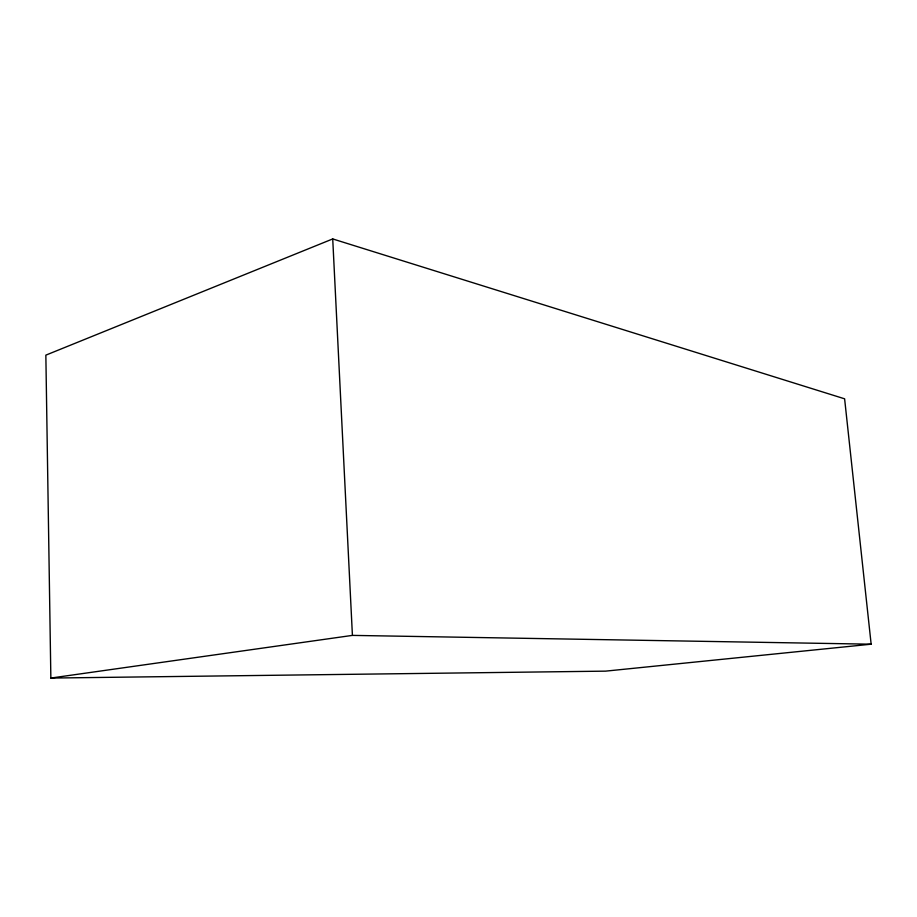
<?xml version="1.0" encoding="UTF-8"?>
<svg xmlns="http://www.w3.org/2000/svg" width="917" height="917" viewBox="0 0 917 917"><rect width="100%" height="100%" fill="white"/><g stroke="black" fill="none" stroke-linecap="round" stroke-linejoin="round"><path stroke-width="1.38" d="M332.722 238.936L45.85 355.143L50.859 678.064L605.564 671.141L871.15 644.192L844.614 398.815L332.722 238.936L352.415 635.389L50.859 678.064M352.415 635.389L871.15 644.192"/></g></svg>
